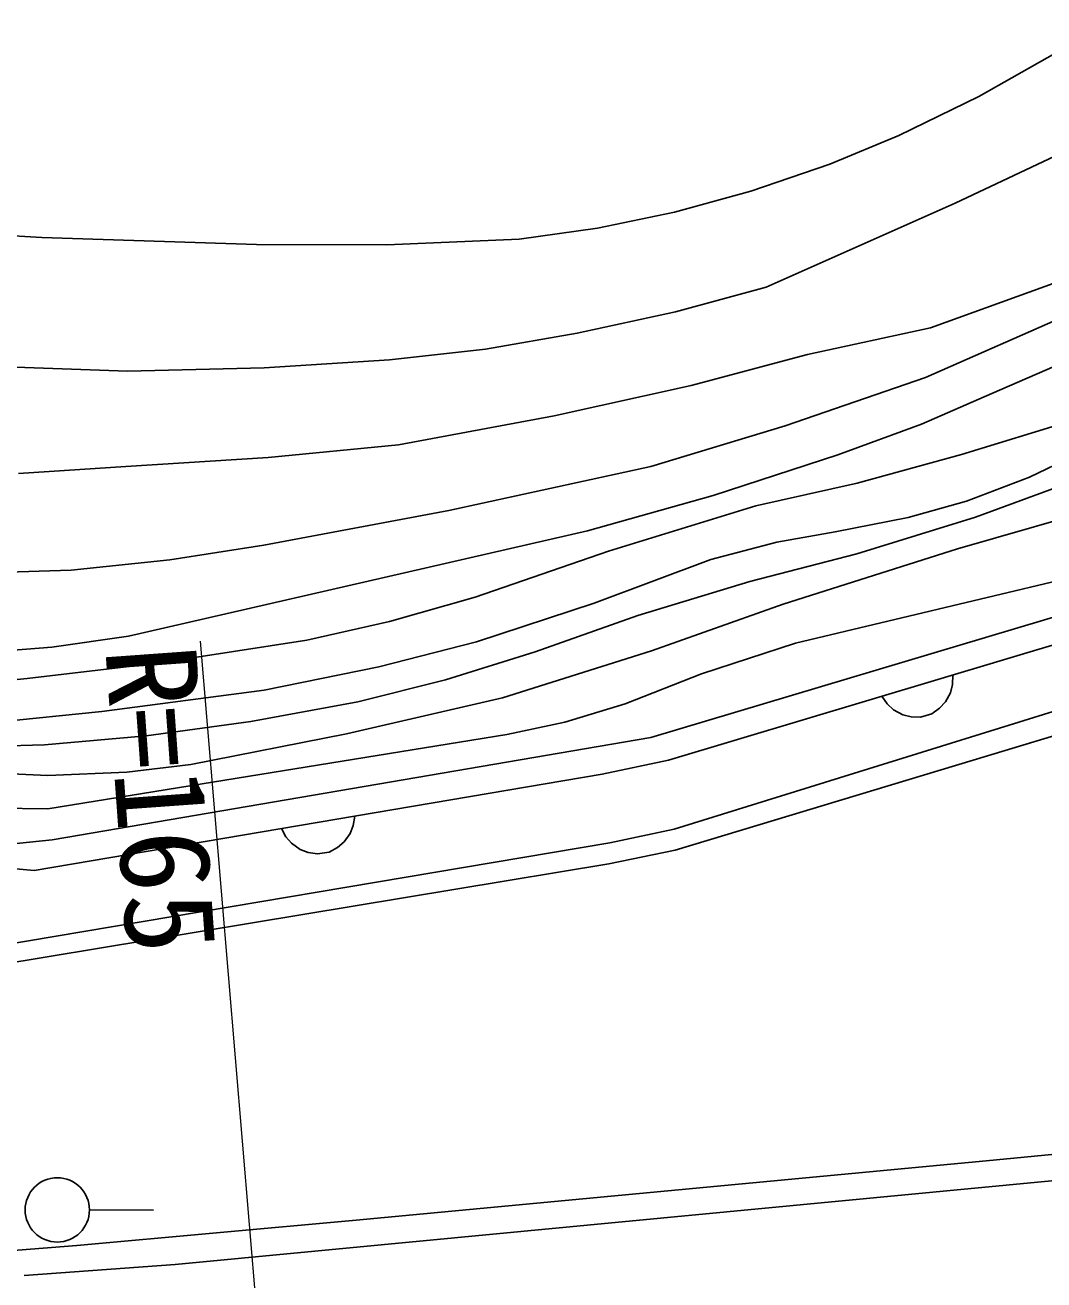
# Model space of a CAD drawing. Units: millimetres, scale not verified. Extents: x 40000 to 680000, y 20000 to 380000.
# Drawn here: x 301264 to 321856, y 301007 to 326370 of the extents above; entities that cross this region are included whole.
import ezdxf
from ezdxf.enums import TextEntityAlignment as Align

# ---------------------------------------------------------------- set-up
doc = ezdxf.new("R2010")
doc.units = ezdxf.units.MM
doc.header["$LTSCALE"] = 1000
doc.layers.add('M-BGD', color=7, linetype='Continuous', lineweight=25)
doc.layers.add('M-STR-HTXT', color=7, linetype='Continuous', lineweight=13)
doc.styles.add('ＭＳ ゴシック', font='')
doc.styles.get('ＭＳ ゴシック').set_extended_font_data('MS Gothic')

msp = doc.modelspace()

# ---------------------------------------------------------------- linework, layer by layer
at = {"layer": 'M-BGD'}
for p, q in [((320543, 324926), (323078, 326370)), ((318925, 324137), (320543, 324926)), ((323841, 324558), (320063, 322769)), ((317527, 323558), (318925, 324137)), ((315934, 323013), (317527, 323558)), ((314390, 322592), (315934, 323013)), ((320063, 322769), (316244, 321073)), ((312835, 322267), (314390, 322592)), ((297721, 322308), (301602, 322080)), ((311250, 322040), (312835, 322267)), ((301602, 322080), (305939, 321936)), ((305939, 321936), (308575, 321930)), ((308575, 321930), (311250, 322040)), ((323472, 321662), (319564, 320252)), ((316244, 321073), (314408, 320573)), ((319462, 319246), (322588, 320623)), ((314408, 320573), (312422, 320141)), ((312422, 320141), (310572, 319822)), ((319564, 320252), (317077, 319710)), ((322928, 319847), (320800, 318925)), ((308626, 319601), (306097, 319441)), ((310572, 319822), (308626, 319601)), ((317077, 319710), (314729, 319087)), ((303335, 319372), (299161, 319526)), ((306097, 319441), (303335, 319372)), ((314729, 319087), (311954, 318472)), ((316624, 318268), (319462, 319246)), ((320800, 318925), (319381, 318305)), ((311954, 318472), (308808, 317888)), ((320189, 317691), (322484, 318394)), ((313908, 317446), (316624, 318268)), ((319381, 318305), (317690, 317686)), ((308808, 317888), (306178, 317628)), ((322826, 317840), (321566, 317230)), ((306178, 317628), (303302, 317448)), ((317690, 317686), (315172, 316865)), ((318079, 317110), (320189, 317691)), ((320475, 316421), (323634, 317592)), ((303302, 317448), (301130, 317304)), ((309825, 316561), (313908, 317446)), ((316032, 316653), (318079, 317110)), ((321566, 317230), (320294, 316744)), ((315172, 316865), (312629, 316149)), ((323665, 316803), (320108, 315784)), ((306088, 315858), (309825, 316561)), ((313058, 315740), (316032, 316653)), ((320294, 316744), (319111, 316419)), ((319111, 316419), (317637, 316130)), ((318074, 315684), (320475, 316421)), ((312629, 316149), (303356, 314020)), ((317637, 316130), (316456, 315919)), ((316836, 313878), (326181, 316102)), ((304186, 315559), (306088, 315858)), ((316456, 315919), (315126, 315567)), ((320108, 315784), (316587, 314667)), ((302197, 315350), (304186, 315559)), ((310359, 314810), (313058, 315740)), ((315126, 315567), (312767, 314683)), ((315909, 315121), (318074, 315684)), ((298736, 315243), (302197, 315350)), ((313645, 314439), (315909, 315121)), ((313914, 311973), (324215, 315052)), ((308628, 314314), (310359, 314810)), ((312767, 314683), (310390, 313901)), ((316587, 314667), (313922, 313719)), ((324325, 314528), (314269, 311511)), ((306961, 313939), (308628, 314314)), ((311570, 313705), (313645, 314439)), ((303356, 314020), (301801, 313796)), ((301801, 313796), (300069, 313657)), ((303996, 313481), (306961, 313939)), ((310390, 313901), (308412, 313401)), ((314935, 313256), (316836, 313878)), ((309758, 313136), (311570, 313705)), ((313922, 313719), (310916, 312772)), ((301308, 313163), (303996, 313481)), ((308412, 313401), (306097, 312928)), ((313393, 312652), (314935, 313256)), ((320009, 313045), (320015, 313235)), ((298634, 312902), (301308, 313163)), ((307991, 312694), (309758, 313136)), ((319966, 312876), (320009, 313045)), ((306097, 312928), (302813, 312495)), ((310916, 312772), (307757, 312043)), ((323224, 312861), (314383, 310119)), ((318578, 312804), (318687, 312649)), ((319866, 312689), (319966, 312876)), ((302813, 312495), (299641, 312177)), ((305827, 312293), (307991, 312694)), ((312176, 312279), (313393, 312652)), ((314404, 309696), (323875, 312556)), ((318687, 312649), (318817, 312531)), ((318817, 312531), (319004, 312430)), ((319593, 312450), (319748, 312560)), ((319748, 312560), (319866, 312689)), ((303710, 312002), (305827, 312293)), ((311002, 312033), (312176, 312279)), ((319004, 312430), (319173, 312387)), ((319173, 312387), (319363, 312382)), ((319363, 312382), (319593, 312450)), ((301653, 311824), (303710, 312002)), ((301723, 310529), (311002, 312033)), ((301809, 309904), (313914, 311973)), ((307757, 312043), (304611, 311424)), ((299834, 311770), (301653, 311824)), ((312927, 311230), (314269, 311511)), ((301724, 311200), (298568, 311345)), ((301448, 309284), (312927, 311230)), ((303323, 311268), (301724, 311200)), ((304611, 311424), (303323, 311268)), ((300149, 310553), (301723, 310529)), ((307834, 310032), (307898, 310195)), ((307898, 310195), (307927, 310383)), ((306448, 310132), (306537, 309965)), ((306537, 309965), (306651, 309832)), ((307712, 309859), (307834, 310032)), ((313083, 309840), (314382, 310119)), ((294347, 309900), (301448, 309284)), ((300285, 309748), (301809, 309904)), ((300397, 307705), (313083, 309840)), ((306651, 309832), (306824, 309709)), ((306824, 309709), (306987, 309645)), ((307411, 309656), (307579, 309745)), ((307579, 309745), (307712, 309859)), ((313063, 309415), (314404, 309696)), ((306987, 309645), (307175, 309616)), ((307175, 309616), (307411, 309656)), ((300417, 307325), (313063, 309415)), ((320690, 303416), (331411, 304427)), ((304297, 301315), (331451, 303915)), ((315040, 302883), (320690, 303416)), ((307956, 302216), (315040, 302883)), ((302557, 302422), (303857, 302418)), ((302308, 301705), (307956, 302216)), ((299489, 301472), (302308, 301705)), ((301246, 301097), (304297, 301315))]:
    msp.add_line(p, q, dxfattribs=at)
msp.add_circle((301915, 302422), 650, dxfattribs=at)
at = {"layer": 'M-STR-HTXT'}
msp.add_line((304801, 313916), (306477, 293986), dxfattribs=at)

# ---------------------------------------------------------------- texts
at = {"layer": 'M-STR-HTXT', "style": 'ＭＳ ゴシック'}
msp.add_text('R=165', height=1833, rotation=274.12, dxfattribs=at).set_placement((302336, 313727), align=Align.BOTTOM_LEFT)

doc.saveas('drawing.dxf')
